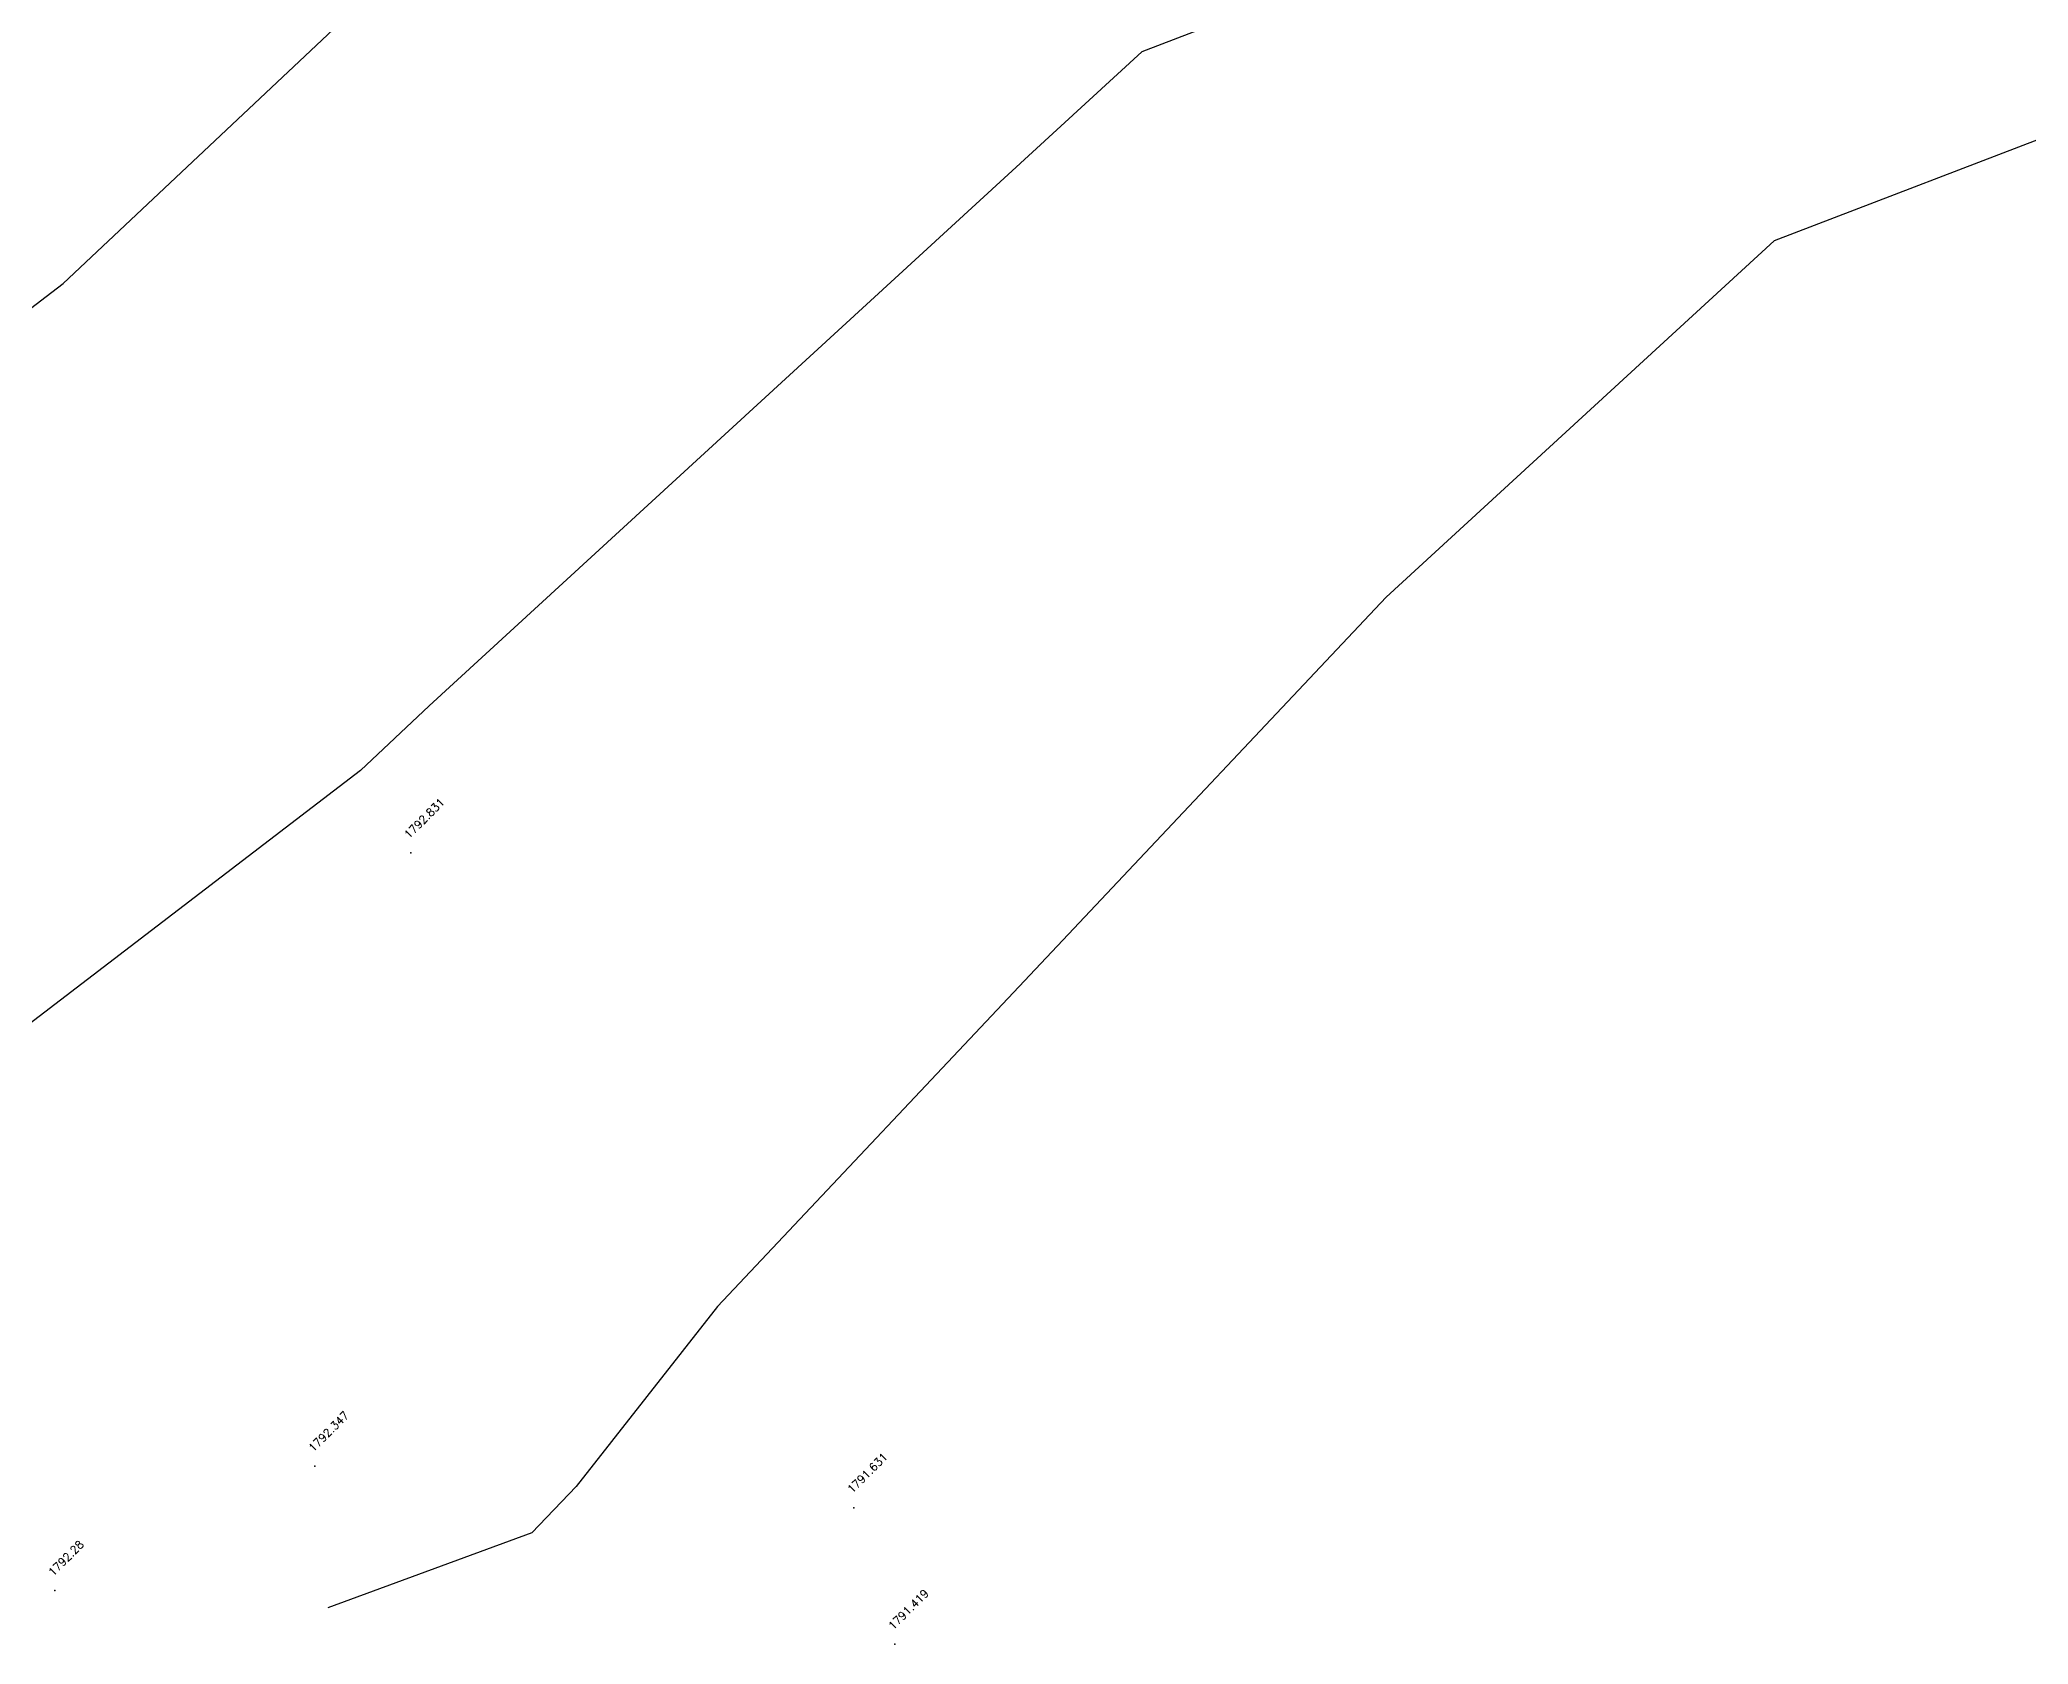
# Model space of a CAD drawing. Header units: inches. Extents: x 9956484 to 9957113, y 272553 to 273016.
# Drawn here: x 9956897 to 9956959.1, y 272553.5 to 272603.6 of the extents above; entities that cross this region are included whole.
import ezdxf
from ezdxf.enums import TextEntityAlignment as Align

# ---------------------------------------------------------------- set-up
doc = ezdxf.new("R2010")
doc.units = ezdxf.units.IN
doc.header["$MEASUREMENT"] = 0
for name, color, linetype in [('Contour', 4, 'Continuous'), ('Points', 7, 'Continuous'), ('Points-ELV', 6, 'Continuous'), ('Points-NUM', 4, 'Continuous'), ('Points-TXT', 3, 'Continuous')]:
    doc.layers.add(name, color=color, linetype=linetype)
doc.styles.add('romans', font='romans.shx')

# ---------------------------------------------------------------- blocks, each defined once
blk = doc.blocks.new('POINTS')
at = {"layer": 'Points'}
blk.add_line((0, 0), (0, 0), dxfattribs=at)
blk.add_point((0, 0), dxfattribs=at)
at = {"layer": 'Points-ELV', "style": 'romans'}
blk.add_attdef('ELEV', text='', height=1, rotation=45, dxfattribs=at).set_placement((0, 0), align=Align.BOTTOM_LEFT)
at = {"layer": 'Points-NUM', "style": 'romans'}
blk.add_attdef('PTNUM', text='', height=1, dxfattribs=at).set_placement((0, 0), align=Align.BOTTOM_RIGHT)
at = {"layer": 'Points-TXT', "style": 'romans'}
blk.add_attdef('DESC', text='', height=1, dxfattribs=at).set_placement((0, 0), align=Align.BOTTOM_RIGHT)

msp = doc.modelspace()

# ---------------------------------------------------------------- linework, layer by layer
at = {"layer": 'Contour'}
for points, elevation in [([(9957023.303, 272716.89), (9957011.769, 272690.876), (9957008.274, 272685.499), (9957002.972, 272681.269), (9956994.188, 272670.76), (9956987.231, 272669.351), (9956985.155, 272664.45), (9956982.976, 272660.344), (9956983.683, 272657.331), (9956969.353, 272642.368), (9956963.14, 272636.912), (9956962.454, 272635.775), (9956961.755, 272634.079), (9956956.275, 272616.097), (9956954.392, 272613.509), (9956954.176, 272611.979), (9956931.414, 272603.256), (9956909.145, 272582.814), (9956906.995, 272580.79), (9956886.907, 272565.425)], 1793), ([(9956884.614, 272586.005), (9956897.703, 272596.016), (9956911.77, 272609.253), (9956911.973, 272609.355), (9956912.247, 272609.387), (9956912.662, 272610.176), (9956932.243, 272621.893), (9956935.02, 272632.382), (9956944.579, 272640.373), (9956949.051, 272641.662), (9956960.039, 272651.064), (9956960.051, 272651.427), (9956957.618, 272663.504), (9956958.432, 272667.254), (9956964.973, 272680.127), (9956964.612, 272684.878), (9956966.067, 272693.52), (9956963.527, 272700.851), (9956968.511, 272708.52)], 1794), ([(9956960.681, 272600.991), (9956951.176, 272597.349), (9956939.046, 272586.213), (9956918.153, 272564.049), (9956913.734, 272558.425), (9956912.349, 272556.973), (9956905.979, 272554.625)], 1792)]:
    msp.add_lwpolyline(points, dxfattribs=dict(at, elevation=elevation))

# ---------------------------------------------------------------- block references
at = {"layer": 'Points', "linetype": 'Continuous'}
ref = msp.add_blockref('POINTS', (9956908.565, 272578.217, 1792.831), dxfattribs=at)
ref.add_attrib('ELEV', '1792.831', dxfattribs={"layer": 'Points-ELV', "height": 0.25, "rotation": 45, "style": 'romans'}).set_placement((9956908.565, 272578.592, 1792.831), align=Align.BOTTOM_LEFT)
ref = msp.add_blockref('POINTS', (9956905.575, 272559.053, 1792.347), dxfattribs=at)
ref.add_attrib('ELEV', '1792.347', dxfattribs={"layer": 'Points-ELV', "height": 0.25, "rotation": 45, "style": 'romans'}).set_placement((9956905.575, 272559.428, 1792.347), align=Align.BOTTOM_LEFT)
ref = msp.add_blockref('POINTS', (9956922.41, 272557.758, 1791.631), dxfattribs=at)
ref.add_attrib('ELEV', '1791.631', dxfattribs={"layer": 'Points-ELV', "height": 0.25, "rotation": 45, "style": 'romans'}).set_placement((9956922.41, 272558.133, 1791.631), align=Align.BOTTOM_LEFT)
ref = msp.add_blockref('POINTS', (9956897.442, 272555.172, 1792.28), dxfattribs=at)
ref.add_attrib('ELEV', '1792.28', dxfattribs={"layer": 'Points-ELV', "height": 0.25, "rotation": 45, "style": 'romans'}).set_placement((9956897.442, 272555.547, 1792.28), align=Align.BOTTOM_LEFT)
ref = msp.add_blockref('POINTS', (9956923.692, 272553.491, 1791.419), dxfattribs=at)
ref.add_attrib('ELEV', '1791.419', dxfattribs={"layer": 'Points-ELV', "height": 0.25, "rotation": 45, "style": 'romans'}).set_placement((9956923.692, 272553.866, 1791.419), align=Align.BOTTOM_LEFT)

doc.saveas('drawing.dxf')
